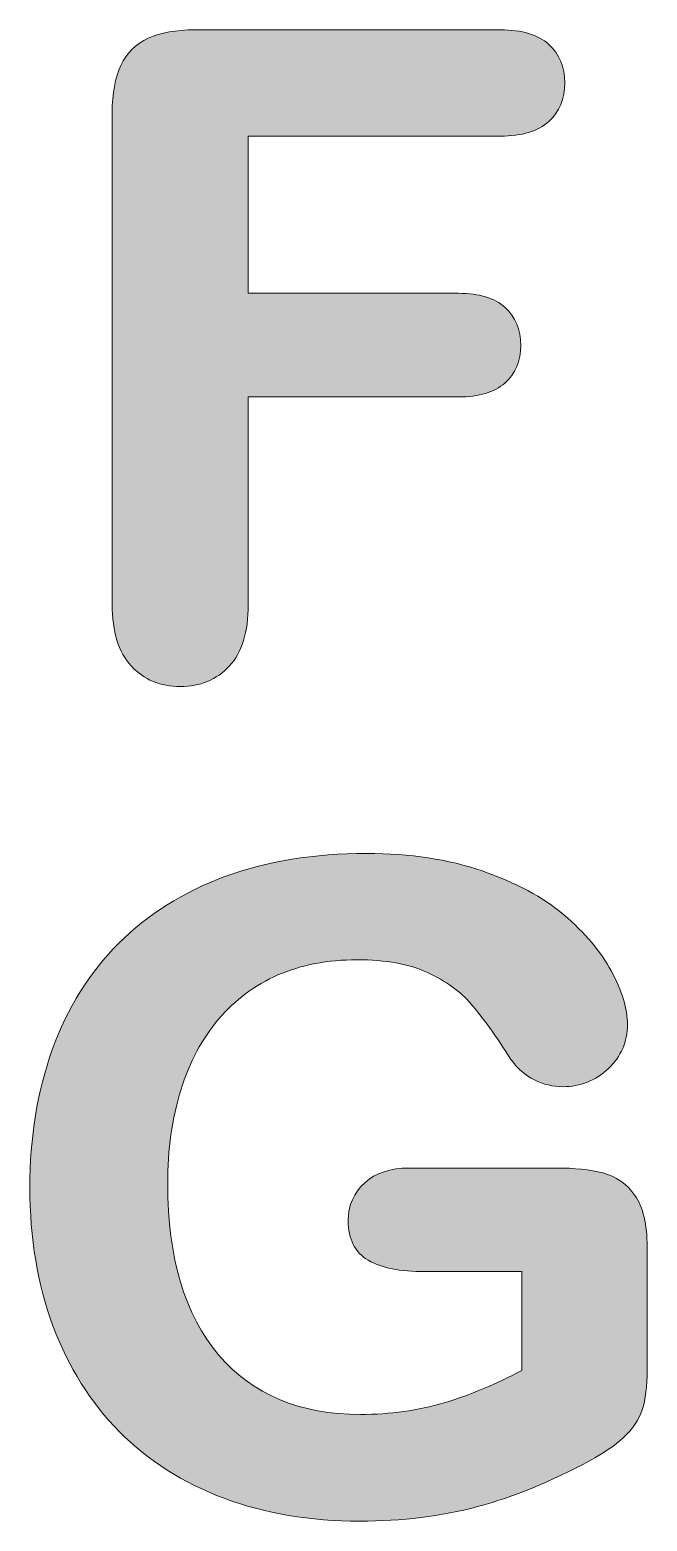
# Model space of a CAD drawing. Extents: x -728 to 2523, y -2539 to -44.
# Drawn here: x 2137 to 2523, y -979 to -44 of the extents above; entities that cross this region are included whole.
import ezdxf

# ---------------------------------------------------------------- set-up
doc = ezdxf.new("R2010")
doc.units = 0
doc.header["$MEASUREMENT"] = 0
doc.layers.add('Layer 1', color=7, linetype='Continuous', lineweight=0)

msp = doc.modelspace()

# ---------------------------------------------------------------- hatches: boundary and pattern name
at = {"layer": 'Layer 1', "true_color": 0x005978, "transparency": 33554687}
h = msp.add_hatch(color=146, dxfattribs=at)
h.dxf.hatch_style = 2
edge = h.paths.add_edge_path()
edge.add_spline(control_points=[(2461.71, -53.19), (2455.06, -47.12), (2444.91, -44.05), (2431.5, -44.05), (2431.5, -44.05), (2240, -44.05), (2240, -44.05), (2228.27, -44.05), (2218.47, -45.81), (2210.84, -49.29), (2203.04, -52.86), (2197.25, -58.61), (2193.59, -66.4), (2190.02, -74.02), (2188.21, -83.92), (2188.21, -95.84), (2188.21, -95.84), (2188.21, -404.43), (2188.21, -404.43), (2188.21, -421.47), (2192.21, -434.45), (2200.08, -442.99), (2208.02, -451.59), (2218.41, -455.95), (2230.97, -455.95), (2243.33, -455.95), (2253.64, -451.64), (2261.56, -443.14), (2269.46, -434.68), (2273.46, -421.66), (2273.46, -404.43), (2273.46, -404.43), (2273.46, -274.3), (2273.46, -274.3), (2273.46, -274.3), (2405.24, -274.3), (2405.24, -274.3), (2417.9, -274.3), (2427.65, -271.37), (2434.2, -265.59), (2440.81, -259.74), (2444.17, -251.78), (2444.17, -241.93), (2444.17, -232.09), (2440.86, -224.09), (2434.34, -218.15), (2427.89, -212.27), (2418.08, -209.29), (2405.24, -209.29), (2405.24, -209.29), (2273.46, -209.29), (2273.46, -209.29), (2273.46, -209.29), (2273.46, -110.7), (2273.46, -110.7), (2273.46, -110.7), (2431.5, -110.7), (2431.5, -110.7), (2444.91, -110.7), (2455.06, -107.62), (2461.71, -101.56), (2468.41, -95.44), (2471.79, -87.26), (2471.79, -77.24), (2471.79, -67.39), (2468.41, -59.3), (2461.71, -53.19)], knot_values=[0, 0, 0, 0, 1, 1, 1, 2, 2, 2, 3, 3, 3, 4, 4, 4, 5, 5, 5, 6, 6, 6, 7, 7, 7, 8, 8, 8, 9, 9, 9, 10, 10, 10, 11, 11, 11, 12, 12, 12, 13, 13, 13, 14, 14, 14, 15, 15, 15, 16, 16, 16, 17, 17, 17, 18, 18, 18, 19, 19, 19, 20, 20, 20, 21, 21, 21, 22, 22, 22, 22], degree=3, periodic=0)
h = msp.add_hatch(color=146, dxfattribs=at)
h.dxf.hatch_style = 2
edge = h.paths.add_edge_path()
edge.add_spline(control_points=[(2515.76, -775.15), (2510.66, -767.85), (2503.88, -763.07), (2495.6, -760.95), (2487.62, -758.91), (2477.79, -757.88), (2466.38, -757.88), (2466.38, -757.88), (2374.18, -757.88), (2374.18, -757.88), (2362.6, -757.88), (2353.26, -760.99), (2346.44, -767.14), (2339.56, -773.35), (2336.07, -781.31), (2336.07, -790.79), (2336.07, -802.45), (2340.31, -810.85), (2348.68, -815.77), (2356.71, -820.49), (2368.6, -822.88), (2384.03, -822.88), (2384.03, -822.88), (2444.95, -822.88), (2444.95, -822.88), (2444.95, -822.88), (2444.95, -884.8), (2444.95, -884.8), (2428.56, -893.53), (2412.15, -900.38), (2396.18, -905.14), (2379.93, -909.99), (2362.32, -912.45), (2343.82, -912.45), (2305.94, -912.45), (2276.03, -899.89), (2254.92, -875.12), (2233.73, -850.26), (2222.98, -814.16), (2222.98, -767.81), (2222.98, -746.4), (2225.76, -726.63), (2231.23, -709.04), (2236.69, -691.5), (2244.66, -676.51), (2254.92, -664.46), (2265.16, -652.45), (2277.66, -643.15), (2292.09, -636.82), (2306.55, -630.49), (2323.21, -627.28), (2341.63, -627.28), (2359.49, -627.28), (2374.34, -629.97), (2385.79, -635.3), (2397.23, -640.62), (2406.44, -647.26), (2413.16, -655.04), (2419.99, -662.96), (2428.5, -674.85), (2438.43, -690.37), (2438.43, -690.37), (2438.51, -690.48), (2438.51, -690.48), (2442.32, -695.64), (2447.11, -699.7), (2452.75, -702.57), (2458.39, -705.43), (2464.35, -706.89), (2470.48, -706.89), (2481.54, -706.89), (2491.16, -703.07), (2499.08, -695.53), (2507.03, -687.97), (2511.06, -678.69), (2511.06, -667.95), (2511.06, -658.18), (2507.66, -646.91), (2500.97, -634.45), (2494.31, -622.07), (2484.3, -610.18), (2471.23, -599.13), (2458.15, -588.08), (2440.91, -578.8), (2419.98, -571.54), (2399.07, -564.3), (2374.73, -560.63), (2347.65, -560.63), (2314.73, -560.63), (2284.86, -565.5), (2258.86, -575.11), (2232.81, -584.74), (2210.39, -598.85), (2192.21, -617.02), (2174.03, -635.2), (2160.06, -657.63), (2150.7, -683.69), (2141.37, -709.69), (2136.63, -738.73), (2136.63, -770), (2136.63, -801.82), (2141.51, -831.05), (2151.12, -856.87), (2160.75, -882.74), (2174.76, -905.07), (2192.75, -923.24), (2210.75, -941.42), (2232.81, -955.48), (2258.31, -965.01), (2283.77, -974.54), (2312.35, -979.37), (2343.27, -979.37), (2369.76, -979.37), (2394.61, -976.31), (2417.1, -970.27), (2439.58, -964.24), (2463.29, -954.52), (2487.58, -941.37), (2496.06, -936.76), (2503.15, -931.88), (2508.63, -926.86), (2514.24, -921.73), (2518.15, -915.87), (2520.26, -909.46), (2522.32, -903.18), (2523.37, -894.73), (2523.37, -884.35), (2523.37, -884.35), (2523.37, -807.48), (2523.37, -807.48), (2523.37, -793.27), (2520.81, -782.39), (2515.76, -775.15)], knot_values=[0, 0, 0, 0, 1, 1, 1, 2, 2, 2, 3, 3, 3, 4, 4, 4, 5, 5, 5, 6, 6, 6, 7, 7, 7, 8, 8, 8, 9, 9, 9, 10, 10, 10, 11, 11, 11, 12, 12, 12, 13, 13, 13, 14, 14, 14, 15, 15, 15, 16, 16, 16, 17, 17, 17, 18, 18, 18, 19, 19, 19, 20, 20, 20, 21, 21, 21, 22, 22, 22, 23, 23, 23, 24, 24, 24, 25, 25, 25, 26, 26, 26, 27, 27, 27, 28, 28, 28, 29, 29, 29, 30, 30, 30, 31, 31, 31, 32, 32, 32, 33, 33, 33, 34, 34, 34, 35, 35, 35, 36, 36, 36, 37, 37, 37, 38, 38, 38, 39, 39, 39, 40, 40, 40, 41, 41, 41, 42, 42, 42, 43, 43, 43, 44, 44, 44, 44], degree=3, periodic=0)

# ---------------------------------------------------------------- linework, layer by layer
at = {"layer": 'Layer 1'}
for points, knots in [([(2461.71, -53.19), (2455.06, -47.12), (2444.91, -44.05), (2431.5, -44.05), (2431.5, -44.05), (2240, -44.05), (2240, -44.05), (2228.27, -44.05), (2218.47, -45.81), (2210.84, -49.29), (2203.04, -52.86), (2197.25, -58.61), (2193.59, -66.4), (2190.02, -74.02), (2188.21, -83.92), (2188.21, -95.84), (2188.21, -95.84), (2188.21, -404.43), (2188.21, -404.43), (2188.21, -421.47), (2192.21, -434.45), (2200.08, -442.99), (2208.02, -451.59), (2218.41, -455.95), (2230.97, -455.95), (2243.33, -455.95), (2253.64, -451.64), (2261.56, -443.14), (2269.46, -434.68), (2273.46, -421.66), (2273.46, -404.43), (2273.46, -404.43), (2273.46, -274.3), (2273.46, -274.3), (2273.46, -274.3), (2405.24, -274.3), (2405.24, -274.3), (2417.9, -274.3), (2427.65, -271.37), (2434.2, -265.59), (2440.81, -259.74), (2444.17, -251.78), (2444.17, -241.93), (2444.17, -232.09), (2440.86, -224.09), (2434.34, -218.15), (2427.89, -212.27), (2418.08, -209.29), (2405.24, -209.29), (2405.24, -209.29), (2273.46, -209.29), (2273.46, -209.29), (2273.46, -209.29), (2273.46, -110.7), (2273.46, -110.7), (2273.46, -110.7), (2431.5, -110.7), (2431.5, -110.7), (2444.91, -110.7), (2455.06, -107.62), (2461.71, -101.56), (2468.41, -95.44), (2471.79, -87.26), (2471.79, -77.24), (2471.79, -67.39), (2468.41, -59.3), (2461.71, -53.19)], [0, 0, 0, 0, 1, 1, 1, 2, 2, 2, 3, 3, 3, 4, 4, 4, 5, 5, 5, 6, 6, 6, 7, 7, 7, 8, 8, 8, 9, 9, 9, 10, 10, 10, 11, 11, 11, 12, 12, 12, 13, 13, 13, 14, 14, 14, 15, 15, 15, 16, 16, 16, 17, 17, 17, 18, 18, 18, 19, 19, 19, 20, 20, 20, 21, 21, 21, 22, 22, 22, 22]), ([(2515.76, -775.15), (2510.66, -767.85), (2503.88, -763.07), (2495.6, -760.95), (2487.62, -758.91), (2477.79, -757.88), (2466.38, -757.88), (2466.38, -757.88), (2374.18, -757.88), (2374.18, -757.88), (2362.6, -757.88), (2353.26, -760.99), (2346.44, -767.14), (2339.56, -773.35), (2336.07, -781.31), (2336.07, -790.79), (2336.07, -802.45), (2340.31, -810.85), (2348.68, -815.77), (2356.71, -820.49), (2368.6, -822.88), (2384.03, -822.88), (2384.03, -822.88), (2444.95, -822.88), (2444.95, -822.88), (2444.95, -822.88), (2444.95, -884.8), (2444.95, -884.8), (2428.56, -893.53), (2412.15, -900.38), (2396.18, -905.14), (2379.93, -909.99), (2362.32, -912.45), (2343.82, -912.45), (2305.94, -912.45), (2276.03, -899.89), (2254.92, -875.12), (2233.73, -850.26), (2222.98, -814.16), (2222.98, -767.81), (2222.98, -746.4), (2225.76, -726.63), (2231.23, -709.04), (2236.69, -691.5), (2244.66, -676.51), (2254.92, -664.46), (2265.16, -652.45), (2277.66, -643.15), (2292.09, -636.82), (2306.55, -630.49), (2323.21, -627.28), (2341.63, -627.28), (2359.49, -627.28), (2374.34, -629.97), (2385.79, -635.3), (2397.23, -640.62), (2406.44, -647.26), (2413.16, -655.04), (2419.99, -662.96), (2428.5, -674.85), (2438.43, -690.37), (2438.43, -690.37), (2438.51, -690.48), (2438.51, -690.48), (2442.32, -695.64), (2447.11, -699.7), (2452.75, -702.57), (2458.39, -705.43), (2464.35, -706.89), (2470.48, -706.89), (2481.54, -706.89), (2491.16, -703.07), (2499.08, -695.53), (2507.03, -687.97), (2511.06, -678.69), (2511.06, -667.95), (2511.06, -658.18), (2507.66, -646.91), (2500.97, -634.45), (2494.31, -622.07), (2484.3, -610.18), (2471.23, -599.13), (2458.15, -588.08), (2440.91, -578.8), (2419.98, -571.54), (2399.07, -564.3), (2374.73, -560.63), (2347.65, -560.63), (2314.73, -560.63), (2284.86, -565.5), (2258.86, -575.11), (2232.81, -584.74), (2210.39, -598.85), (2192.21, -617.02), (2174.03, -635.2), (2160.06, -657.63), (2150.7, -683.69), (2141.37, -709.69), (2136.63, -738.73), (2136.63, -770), (2136.63, -801.82), (2141.51, -831.05), (2151.12, -856.87), (2160.75, -882.74), (2174.76, -905.07), (2192.75, -923.24), (2210.75, -941.42), (2232.81, -955.48), (2258.31, -965.01), (2283.77, -974.54), (2312.35, -979.37), (2343.27, -979.37), (2369.76, -979.37), (2394.61, -976.31), (2417.1, -970.27), (2439.58, -964.24), (2463.29, -954.52), (2487.58, -941.37), (2496.06, -936.76), (2503.15, -931.88), (2508.63, -926.86), (2514.24, -921.73), (2518.15, -915.87), (2520.26, -909.46), (2522.32, -903.18), (2523.37, -894.73), (2523.37, -884.35), (2523.37, -884.35), (2523.37, -807.48), (2523.37, -807.48), (2523.37, -793.27), (2520.81, -782.39), (2515.76, -775.15)], [0, 0, 0, 0, 1, 1, 1, 2, 2, 2, 3, 3, 3, 4, 4, 4, 5, 5, 5, 6, 6, 6, 7, 7, 7, 8, 8, 8, 9, 9, 9, 10, 10, 10, 11, 11, 11, 12, 12, 12, 13, 13, 13, 14, 14, 14, 15, 15, 15, 16, 16, 16, 17, 17, 17, 18, 18, 18, 19, 19, 19, 20, 20, 20, 21, 21, 21, 22, 22, 22, 23, 23, 23, 24, 24, 24, 25, 25, 25, 26, 26, 26, 27, 27, 27, 28, 28, 28, 29, 29, 29, 30, 30, 30, 31, 31, 31, 32, 32, 32, 33, 33, 33, 34, 34, 34, 35, 35, 35, 36, 36, 36, 37, 37, 37, 38, 38, 38, 39, 39, 39, 40, 40, 40, 41, 41, 41, 42, 42, 42, 43, 43, 43, 44, 44, 44, 44])]:
    msp.add_open_spline(points, degree=3, knots=knots, dxfattribs=at)

doc.saveas('drawing.dxf')
